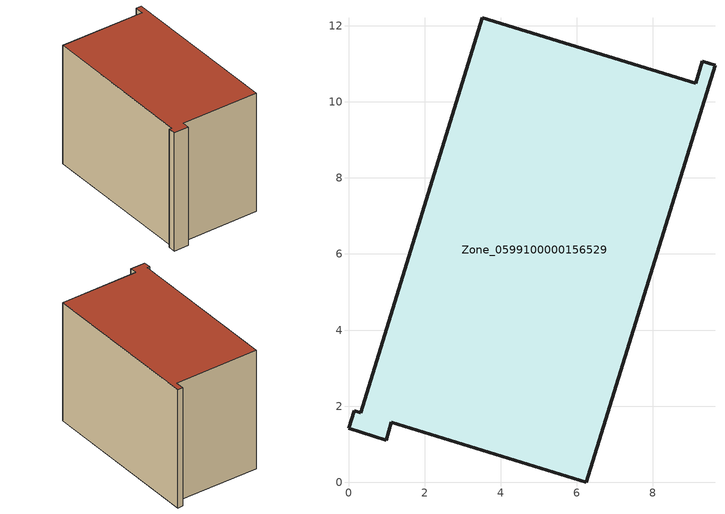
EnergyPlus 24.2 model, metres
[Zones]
Zone_0599100000156529
 floor ground (C_G): 0.99,1.11 0,1.42 0.15,1.88 0.32,1.83 3.52,12.21 9.12,10.49 9.29,11.06 9.63,10.96 6.25,0 1.13,1.58 z0
 wall outside (C_F): 0.32,1.83 0.15,1.88 0,1.42 0.99,1.11 1.13,1.58 6.25,0 9.63,10.96 9.29,11.06 9.12,10.49 3.52,12.21 0.32,1.83 z0:8.42
 roof outside (C_R): 6.25,0 9.63,10.96 9.29,11.06 9.12,10.49 3.52,12.21 0.32,1.83 0.15,1.88 0,1.42 0.99,1.11 1.13,1.58 z8.42
[BUILDING]
Pand.0599100000156529: North Axis=0; Terrain=City; Loads Convergence Tolerance Value=0.04; Temperature Convergence Tolerance Value=0.4; Solar Distribution=FullExterior; Maximum Number of Warmup Days=25; Minimum Number of Warmup Days=1
[Site:Location]
Rotterdam.The.Hague.AP_ZH_NLD Design_Conditions: Latitude=51.96; Longitude=4.45; Time Zone=1; Elevation=-4.5
[SITE:GROUNDTEMPERATURE:BUILDINGSURFACE]
18, 18, 18, 18, 18, 18, 18, 18, 18, 18, 18, 18
[MATERIAL] Thermal Absorptance=0.9; Solar Absorptance=0.7; Visible Absorptance=0.7
Name | Roughness | Thickness | Conductivity | Density | Specific Heat
G.TC.1975-1991 | MediumSmooth | 0.15 | 0.288461 | 540 | 1210
F.TC.1975-1991 | Rough | 0.3 | 0.230769 | 1920 | 840
R.TC.1975-1991 | MediumRough | 0.2 | 0.153846 | 1500 | 1000
[CONSTRUCTION]
C_G: G.TC.1975-1991
C_F: F.TC.1975-1991
C_R: R.TC.1975-1991
[ZONE]
Zone_0599100000156529: Type=1; Multiplier=1; Ceiling Height=Autocalculate; Volume=Autocalculate; Floor Area=autocalculate; Part of Total Floor Area=Yes
[ZONEINFILTRATION:DESIGNFLOWRATE]
Infil_Zone_0599100000156529: Zone or ZoneList or Space or SpaceList=Zone_0599100000156529; Schedule=AlwaysOn; Design Flow Rate Calculation Method=Flow/Area; Flow Rate per Floor Area=0.003; Constant Term Coefficient=1; Temperature Term Coefficient=0; Velocity Term Coefficient=0; Velocity Squared Term Coefficient=0
[HVACTEMPLATE:ZONE:IDEALLOADSAIRSYSTEM]
Zone_0599100000156529: Maximum Heating Supply Air Temperature=50; Minimum Cooling Supply Air Temperature=13; Maximum Heating Supply Air Humidity Ratio=0.0156; Minimum Cooling Supply Air Humidity Ratio=0.0077; Heating Limit=NoLimit; Cooling Limit=NoLimit; Dehumidification Control Type=ConstantSensibleHeatRatio; Cooling Sensible Heat Ratio=0.7; Dehumidification Setpoint=60; Humidification Control Type=None; Humidification Setpoint=30; Outdoor Air Method=None; Outdoor Air Flow Rate per Person=0.00944; Outdoor Air Flow Rate per Zone Floor Area=0; Outdoor Air Flow Rate per Zone=0; Demand Controlled Ventilation Type=None; Outdoor Air Economizer Type=NoEconomizer; Heat Recovery Type=None; Sensible Heat Recovery Effectiveness=0.7; Latent Heat Recovery Effectiveness=0.65
[ZONECONTROL:THERMOSTAT]
ThermostatControl_Zone_0599100000156529: Zone or ZoneList=Zone_0599100000156529; Control Type Schedule=DualSetpointControlType; Control 1=Thermostat_Zone_0599100000156529; Temperature Difference Between Cutout And Setpoint=0
[THERMOSTATSETPOINT:DUALSETPOINT]
Thermostat_Zone_0599100000156529: Heating Setpoint Temperature Schedule=HeatingSetpoint_Zone_0599100000156529; Cooling Setpoint Temperature Schedule=CoolingSetpoint_Zone_0599100000156529
[SCHEDULE:COMPACT]
HeatingSetpoint_Zone_0599100000156529: Through: 12/31, For: AllDays, Until: 24:00, 21
CoolingSetpoint_Zone_0599100000156529: Through: 12/31, For: AllDays, Until: 24:00, 24
DualSetpointControlType: Through: 12/31, For: AllDays, Until: 24:00, 4
AlwaysOn: Through: 12/31, For: AllDays, Until: 24:00, 1
